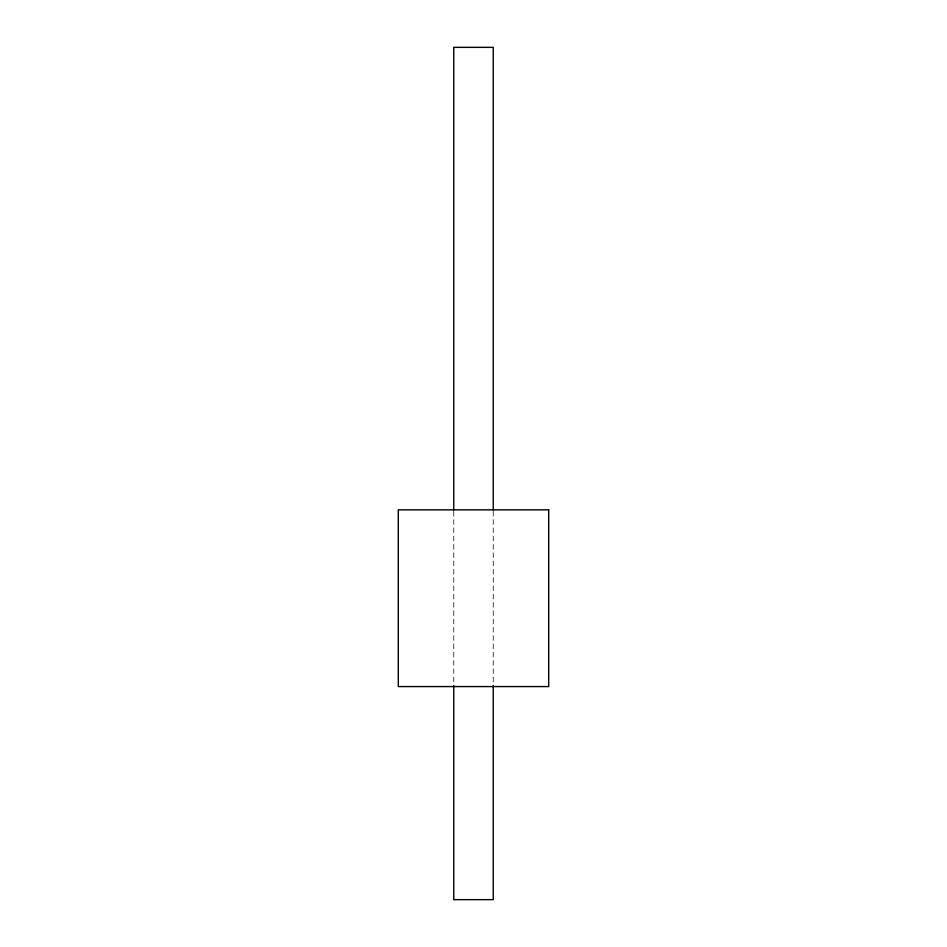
<?xml version="1.0" encoding="UTF-8"?>
<svg xmlns="http://www.w3.org/2000/svg" width="947" height="947" viewBox="0 0 947 947"><rect width="100%" height="100%" fill="white"/><g stroke="black" fill="none" stroke-linecap="round" stroke-linejoin="round"><path stroke-width="0.71" stroke-dasharray="4.74 3.55" d="M493.245 511.321L493.245 684.077M453.755 511.321L453.755 684.077"/><path stroke-width="1.42" d="M493.245 509.853L493.245 47.35L453.755 47.35L453.755 509.853M493.245 685.557L493.245 899.65L453.755 899.65L453.755 685.557M548.704 509.853L398.296 509.853L398.296 686.575L548.704 686.575L548.704 509.853"/></g></svg>
